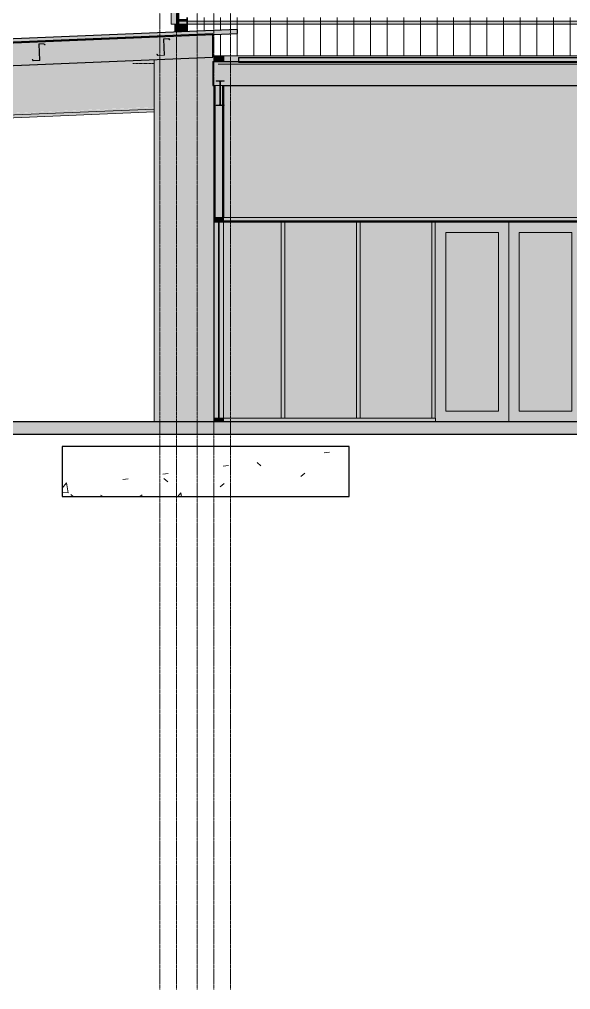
# Model space of a CAD drawing. Header units: inches. Extents: x -23227 to -2744, y -314 to 853.
# Drawn here: x -6643.8 to -6378.9, y -273.2 to 193.5 of the extents above; entities that cross this region are included whole.
import ezdxf

# ---------------------------------------------------------------- set-up
doc = ezdxf.new("R2010")
doc.units = ezdxf.units.IN
doc.header["$MEASUREMENT"] = 0
for name, pattern in [('Dash', [0.25, 0.125, -0.125]), ('Grid Line 1_2_', [0.875, 0.5, -0.125, 0.125, -0.125]), ('Grid Line 1_2__2_', [0.875, 0.5, -0.125, 0.125, -0.125])]:
    doc.linetypes.add(name, pattern=pattern)
for name, color, linetype, lineweight in [('A-CLNG', 13, 'Continuous', 9), ('A-CLNG-PATT', 13, 'Continuous', 9), ('A-DETL', 90, 'Continuous', 9), ('A-DOOR', 31, 'Continuous', 9), ('A-FLOR', 192, 'Continuous', 9), ('A-FLOR-LEVL', 51, 'Continuous', 9), ('A-GLAZ-CURT', 52, 'Continuous', 9), ('A-GLAZ-CWMG', 51, 'Continuous', 9), ('A-ROOF', 132, 'Continuous', 9), ('A-WALL', 113, 'Continuous', 9), ('A-WALL-PATT', 111, 'Continuous', 25), ('I-WALL', 2, 'Continuous', 9), ('L-SITE-WALL', 31, 'Continuous', 9), ('S-BEAM', 12, 'Continuous', 9), ('S-FNDN', 32, 'Continuous', 9), ('S-GRID', 1, 'Continuous', 9)]:
    doc.layers.add(name, color=color, linetype=linetype, lineweight=lineweight)
pattern_1 = [(0, (-7131.395, 67.247), (61.44, 15.36), [2.534, -43.546, 2.534, -43.546, -245.76]), (0, (-7131.395, 67.247), (61.44, 15.36), [-92.16, 2.534, -89.626, 2.534, -43.546, -107.52]), (0, (-7131.395, 67.247), (61.44, 15.36), [-230.4, 2.534, -28.186, 2.534, -74.266]), (120, (-7108.355, 74.927), (-44.02215, 45.5286), [2.534, -43.546, 2.534, -43.546, -245.76]), (120, (-7108.355, 74.927), (-44.02215, 45.5286), [-92.16, 2.534, -89.626, 2.534, -43.546, -107.52]), (120, (-7108.355, 74.927), (-44.02215, 45.5286), [-230.4, 2.534, -28.186, 2.534, -74.266]), (240, (-7100.675, 105.647), (-17.41785, -60.8886), [2.534, -43.546, 2.534, -43.546, -245.76]), (240, (-7100.675, 105.647), (-17.41785, -60.8886), [-92.16, 2.534, -89.626, 2.534, -43.546, -107.52]), (240, (-7100.675, 105.647), (-17.41785, -60.8886), [-230.4, 2.534, -28.186, 2.534, -74.266])]
pattern_2 = [(45, (-7131.395, 67.247), (-19.00703, 19.00703), []), (45, (-7131.395, 96.047), (-19.00703, 19.00703), [])]
pattern_3 = [(161.57, (-7130.435, 68.207), (-7.6802237, -0.0009796), [0, -54.643, 6.067, 0]), (18.43, (-7132.355, 68.207), (-7.6802237, 0.0009796), [0, -54.643, 6.067, 0]), (108.43, (-7130.435, 68.207), (3.8382953, -19.2013653), [18.211, -42.499]), (71.57, (-7132.355, 68.207), (3.8382953, 19.2013653), [18.211, -42.499])]

# ---------------------------------------------------------------- blocks, each defined once
blk = doc.blocks.new('Locker Rooms and Restrooms_rvt-5-Section 22')
at = {"layer": 'A-FLOR-LEVL', "linetype": 'Grid Line 1_2__2_'}
blk.add_line((21746.96, 0), (26557.32, 0), dxfattribs=at)
blk = doc.blocks.new('Struct_Xcel_Sports Complex_rvt-5-Section 22')
at = {"layer": 'A-FLOR'}
blk.add_hatch(color=254, dxfattribs=at).paths.add_polyline_path([(24152.15, -6), (26276.89, -6), (26276.89, 0), (22066.14, 0), (22066.14, -6), (23875.68, -6)], flags=0)
at = {"layer": 'S-FNDN'}
h = blk.add_hatch(dxfattribs=at)
h.set_pattern_fill('FP_43', color=256, style=0, pattern_type=2)
h.set_pattern_definition([(50, (-7131.395, 67.247), (55.0854, -4.81984), [5.76, -63.36]), (355, (-7131.395, 67.247), (-10.65569, 57.76853), [4.608, -50.688]), (100.451, (-7126.804, 66.846), (44.42947, 52.94866), [4.895, -53.848]), (46.184, (-7131.395, 82.61), (81.96444, -12.71212), [8.64, -95.04]), (96.636, (-7124.564, 81.55), (71.7815, 74.81238), [7.343, -80.772]), (351.184, (-7131.395, 82.61), (71.78195, 74.81243), [6.912, -76.032]), (21, (-7123.715, 78.767), (45.84207, -30.92146), [5.76, -63.36]), (326, (-7123.715, 78.767), (18.68706, 55.69148), [4.608, -50.688]), (71.451, (-7119.894, 76.19), (64.52891, 24.77011), [4.895, -53.848]), (37.5, (-7131.395, 67.247), (0.933895, 25.566816), [2.534, -47.539, 2.534, -48.922, -50.88]), (37.5, (-7131.395, 67.247), (0.933895, 25.566816), [-101.53, 2.534, -48.346]), (7.5, (-7131.395, 67.247), (20.20404, 30.291303), [2.534, -26.803, 2.534, -46.387, -19.392]), (7.5, (-7131.395, 67.247), (20.20404, 30.291303), [-78.259, 2.534, -16.858]), (327.5, (-7148.52, 67.247), (40.997785, -1.732403), [2.534, -16.666, 2.534, -57.37, -79.488]), (327.5, (-7148.52, 67.247), (40.997785, -1.732403), [-79.104, 2.534, -76.954]), (317.5, (-7156.2, 67.247), (44.788883, 7.68784), [2.534, -22.426, 2.534, -37.248, -56.448]), (317.5, (-7156.2, 67.247), (44.788883, 7.68784), [-64.742, 2.534, -53.914])])
h.paths.add_polyline_path([(22726.39, -36), (22864.39, -36), (22864.39, -12), (22726.39, -12)], flags=0)
at = {"layer": 'A-FLOR', "color": 10, "lineweight": 25}
for p, q in [((26276.89, 0), (22066.14, 0)), ((22066.14, -6), (26276.89, -6))]:
    blk.add_line(p, q, dxfattribs=at)
at = {"layer": 'S-FNDN', "color": 10, "lineweight": 25}
for p, q in [((22864.39, -12), (22726.39, -12)), ((22726.39, -12), (22726.39, -36)), ((22864.39, -36), (22864.39, -12)), ((22726.39, -36), (22864.39, -36))]:
    blk.add_line(p, q, dxfattribs=at)
blk = doc.blocks.new('W-Wide Flange - 2_-3_ deep-1341460-Section 22')
at = {"layer": 'S-BEAM'}
for points in [[(22087.19, 145.31), (22770.64, 173.8), (22770.64, 174.16), (22087.17, 145.68), (22087.18, 145.54)], [(22088.13, 122.83), (22770.64, 151.34), (22770.64, 173.79), (22087.19, 145.31), (22087.25, 143.86)], [(22088.16, 121.94), (22770.64, 150.41), (22770.64, 151.27), (22088.13, 122.83), (22088.16, 121.97)], [(22088.22, 120.58), (22770.64, 149.02), (22770.64, 150.38), (22088.16, 121.94)]]:
    blk.add_hatch(color=256, dxfattribs=at).paths.add_polyline_path(points, flags=0)
for p, q in [((22088.16, 121.94), (22770.64, 150.38)), ((22088.22, 120.58), (22770.64, 149.02))]:
    blk.add_line(p, q, dxfattribs=at)
blk = doc.blocks.new('Rectangular Mullion - Profile_Polycarbonate_Lower-1125103-Section 22')
at = {"layer": 'A-GLAZ-CWMG'}
for points in [[(22786.39, 193.27), (22786.39, 193.52), (22782.51, 193.52), (22782.51, 193.27)], [(22786.39, 192.73), (22786.39, 193.27), (22782.51, 193.27), (22782.51, 192.73)], [(26269.02, 191.28), (26269.02, 192.73), (22782.51, 192.73), (22782.51, 191.28), (26268.82, 191.28)]]:
    blk.add_hatch(color=256, dxfattribs=at).paths.add_polyline_path(points, flags=0)
for p, q in [((22782.51, 193.27), (22782.51, 193.52)), ((22782.51, 193.52), (22786.39, 193.52)), ((22782.51, 193.27), (22786.39, 193.27)), ((22782.51, 191.28), (22782.51, 192.73)), ((22782.51, 192.73), (26269.02, 192.73)), ((22782.51, 191.28), (26269.02, 191.28))]:
    blk.add_line(p, q, dxfattribs=at)
blk = doc.blocks.new('Rectangular Mullion - Profile_Polycarbonate_Upper and left-1189832-Section 22')
at = {"layer": 'A-GLAZ-CWMG'}
for points in [[(22778.89, 191.28), (22781.72, 191.28), (22781.72, 336.84), (22778.89, 336.84), (22778.89, 193.71)], [(22782.26, 191.28), (22782.26, 336.84), (22781.72, 336.84), (22781.72, 191.28)], [(22782.51, 191.28), (22782.51, 336.84), (22782.26, 336.84), (22782.26, 191.28)]]:
    blk.add_hatch(color=256, dxfattribs=at).paths.add_polyline_path(points, flags=0)
for p, q in [((22778.89, 336.84), (22781.72, 336.84)), ((22778.89, 336.84), (22778.89, 191.28)), ((22781.72, 336.84), (22782.26, 336.84)), ((22781.72, 336.84), (22781.72, 191.28)), ((22782.26, 336.84), (22782.51, 336.84)), ((22782.26, 336.84), (22782.26, 191.28)), ((22782.51, 334.01), (22782.51, 192.73)), ((22781.72, 191.28), (22778.89, 191.28)), ((22782.26, 191.28), (22781.72, 191.28)), ((22782.51, 191.28), (22782.26, 191.28))]:
    blk.add_line(p, q, dxfattribs=at)
blk = doc.blocks.new('Girt_C - 10_D-1260059-Section 22')
at = {"layer": 'S-BEAM'}
h = blk.add_hatch(color=256, dxfattribs=at)
h.paths.add_polyline_path([(23875.68, 96.68), (24241.52, 96.68), (24241.52, 98.25), (22799.39, 98.25), (22799.39, 96.68), (22799.52, 96.68), (22799.52, 97.75), (22804.02, 97.75), (22804.02, 96.68), (23737.45, 96.68)], flags=0)
h.paths.add_polyline_path([(25562.77, 96.68), (25562.77, 98.25), (25482.27, 98.25), (25482.27, 96.68), (25534.46, 96.68)], flags=0)
h.paths.add_polyline_path([(25141.93, 96.68), (25160.77, 96.68), (25160.77, 98.25), (25118.77, 98.25), (25118.77, 96.68), (25119.77, 96.68)], flags=0)
h.paths.add_polyline_path([(24919.52, 96.68), (24919.52, 98.25), (24842.89, 98.25), (24842.89, 96.68), (24912.42, 96.68)], flags=0)
h.paths.add_polyline_path([(24630.02, 96.68), (24630.02, 98.25), (24246.27, 98.25), (24246.27, 96.68), (24627.32, 96.68)], flags=0)
h = blk.add_hatch(color=256, dxfattribs=at)
h.paths.add_polyline_path([(24013.91, 96.2), (24241.52, 96.2), (24241.52, 96.68), (22804.02, 96.68), (22804.02, 96.2), (23944.8, 96.2)], flags=0)
h.paths.add_polyline_path([(22799.52, 96.2), (22799.52, 96.68), (22799.39, 96.68), (22799.39, 96.2)], flags=0)
h.paths.add_polyline_path([(25562.77, 96.2), (25562.77, 96.68), (25483.27, 96.68), (25483.27, 96.2), (25534.46, 96.2)], flags=0)
h.paths.add_polyline_path([(25160.77, 96.2), (25160.77, 96.68), (25119.77, 96.68), (25119.77, 96.2)], flags=0)
h.paths.add_polyline_path([(24918.52, 96.2), (24918.52, 96.68), (24842.89, 96.68), (24842.89, 96.2), (24912.42, 96.2)], flags=0)
h.paths.add_polyline_path([(24629.02, 96.2), (24629.02, 96.68), (24246.27, 96.68), (24246.27, 96.2), (24627.32, 96.2)], flags=0)
for p, q in [((22799.39, 96.68), (22799.52, 96.68)), ((22799.52, 96.2), (22799.39, 96.2)), ((22804.02, 96.68), (24241.52, 96.68)), ((24241.52, 96.2), (22804.02, 96.2))]:
    blk.add_line(p, q, dxfattribs=at)
blk = doc.blocks.new('Girt_Z - 8_D-1355456-Section 22')
at = {"layer": 'S-BEAM', "lineweight": 15}
for p, q in [((22775.17, 184.05), (22775.48, 176.43)), ((22775.6, 176.25), (22775.28, 184.05)), ((22777.66, 184.34), (22775.35, 184.24)), ((22775.35, 184.14), (22777.61, 184.23)), ((22777.61, 184.23), (22778.08, 183.71)), ((22778.16, 183.79), (22777.66, 184.34)), ((22778.08, 183.71), (22778.16, 183.79)), ((22772.05, 176.75), (22771.97, 176.67)), ((22771.97, 176.67), (22772.48, 176.12)), ((22772.52, 176.23), (22772.05, 176.75)), ((22772.48, 176.12), (22775.6, 176.25)), ((22775.41, 176.35), (22772.52, 176.23))]:
    blk.add_line(p, q, dxfattribs=at)
for centre, radius, start, end in [((22775.35, 184.06), 0.187, 92.3859, 182.3859), ((22775.35, 184.06), 0.0782, 94.5087, 182.3859), ((22775.41, 176.43), 0.0782, 275.4283, 2.3859)]:
    blk.add_arc(centre, radius, start, end, dxfattribs=at)
blk = doc.blocks.new('Girt_Z - 8_D-V211-Section 22')
at = {"layer": 'S-BEAM'}
h = blk.add_hatch(dxfattribs=at)
h.set_pattern_fill('FP_38', color=256, style=0, pattern_type=2)
h.set_pattern_definition(pattern_2)
h.paths.add_polyline_path([(22712.53, 173.62), (22715.65, 173.75), (22715.47, 173.85), (22712.58, 173.73), (22712.11, 174.25), (22712.02, 174.17)], flags=0)
h.paths.add_polyline_path([(22715.65, 173.75), (22715.33, 181.56), (22715.22, 181.55), (22715.54, 173.93)], flags=0)
h.paths.add_polyline_path([(22718.13, 181.22), (22718.21, 181.29), (22717.71, 181.84), (22715.4, 181.75), (22715.4, 181.64), (22717.66, 181.73)], flags=0)
at = {"layer": 'S-BEAM', "lineweight": 15}
for p, q in [((22715.22, 181.55), (22715.54, 173.93)), ((22715.65, 173.75), (22715.33, 181.56)), ((22717.71, 181.84), (22715.4, 181.75)), ((22715.4, 181.64), (22717.66, 181.73)), ((22717.66, 181.73), (22718.13, 181.22)), ((22718.21, 181.29), (22717.71, 181.84)), ((22718.13, 181.22), (22718.21, 181.29)), ((22712.11, 174.25), (22712.02, 174.17)), ((22712.02, 174.17), (22712.53, 173.62)), ((22712.58, 173.73), (22712.11, 174.25)), ((22712.53, 173.62), (22715.65, 173.75)), ((22715.47, 173.85), (22712.58, 173.73))]:
    blk.add_line(p, q, dxfattribs=at)
for centre, radius, start, end in [((22715.41, 181.56), 0.187, 92.3859, 182.3859), ((22715.41, 181.56), 0.0782, 94.5087, 182.3859), ((22715.46, 173.93), 0.0782, 275.4283, 2.3859)]:
    blk.add_arc(centre, radius, start, end, dxfattribs=at)
blk = doc.blocks.new('Girt_Z - 10_D-1255199-Section 22')
at = {"layer": 'S-BEAM'}
blk.add_hatch(color=256, dxfattribs=at).paths.add_polyline_path([(22781.96, 189.44), (22782.03, 189.52), (22781.5, 189.97), (22781.45, 191.28), (22781.39, 191.28), (22781.39, 189.92)], flags=0)
for p, q in [((22781.39, 191.28), (22781.39, 189.92)), ((22781.39, 189.92), (22781.96, 189.44)), ((22781.5, 189.97), (22781.5, 191.28)), ((22782.03, 189.52), (22781.5, 189.97)), ((22781.96, 189.44), (22782.03, 189.52))]:
    blk.add_line(p, q, dxfattribs=at)
blk = doc.blocks.new('W-Wide Flange - W12X16-1341241-Section 22')
at = {"layer": 'S-BEAM'}
h = blk.add_hatch(dxfattribs=at)
h.set_pattern_fill('FP_38', color=256, style=0, pattern_type=2)
h.set_pattern_definition(pattern_2)
h.paths.add_polyline_path([(22800.4, 152.03), (22804.39, 152.03), (22804.39, 152.29), (22800.4, 152.29)], flags=0)
h.paths.add_polyline_path([(22801.85, 152.31), (22802.81, 152.35), (22802.27, 152.72), (22802.07, 152.41), (22801.97, 152.35)], flags=0)
h.paths.add_polyline_path([(22802.28, 152.84), (22802.5, 152.84), (22802.5, 163.23), (22802.28, 163.23), (22802.28, 154.65)], flags=0)
h.paths.add_polyline_path([(22802.27, 163.35), (22802.62, 163.57), (22802.93, 163.76), (22801.97, 163.72), (22802.23, 163.46)], flags=0)
h.paths.add_polyline_path([(22803.05, 163.77), (22804.39, 163.77), (22804.39, 164.04), (22800.4, 164.04), (22800.4, 163.77), (22801.73, 163.77)], flags=0)
blk.add_hatch(color=256, dxfattribs=at).paths.add_polyline_path([(22804.39, 152.29), (22804.39, 152.46), (22804.14, 152.46), (22804.14, 152.29)], flags=0)
at = {"layer": 'S-BEAM', "lineweight": 15}
for p, q in [((22804.39, 164.04), (22800.4, 164.04)), ((22800.4, 164.04), (22800.4, 163.77)), ((22800.4, 163.77), (22801.73, 163.77)), ((22803.05, 163.77), (22804.39, 163.77)), ((22804.39, 163.77), (22804.39, 164.04)), ((22802.28, 163.23), (22802.28, 152.84)), ((22802.5, 152.84), (22802.5, 163.23)), ((22801.73, 152.29), (22800.4, 152.29)), ((22800.4, 152.29), (22800.4, 152.03)), ((22800.4, 152.03), (22804.39, 152.03)), ((22804.39, 152.29), (22803.05, 152.29)), ((22804.39, 152.03), (22804.39, 152.29))]:
    blk.add_line(p, q, dxfattribs=at)
at = {"layer": 'S-BEAM'}
blk.add_line((22804.39, 152.29), (22804.39, 152.46), dxfattribs=at)
at = {"layer": 'S-BEAM', "lineweight": 15, "flags": 128}
for points in [[(22801.73, 163.77), (22801.85, 163.76), (22801.97, 163.72), (22802.07, 163.65), (22802.16, 163.57), (22802.23, 163.46), (22802.27, 163.35), (22802.28, 163.23)], [(22802.5, 163.23), (22802.51, 163.35), (22802.55, 163.46), (22802.62, 163.57), (22802.71, 163.65), (22802.81, 163.72), (22802.93, 163.76), (22803.05, 163.77)], [(22802.28, 152.84), (22802.27, 152.72), (22802.23, 152.6), (22802.16, 152.5), (22802.07, 152.41), (22801.97, 152.35), (22801.85, 152.31), (22801.73, 152.29)], [(22803.05, 152.29), (22802.93, 152.31), (22802.81, 152.35), (22802.71, 152.41), (22802.62, 152.5), (22802.55, 152.6), (22802.51, 152.72), (22802.5, 152.84)]]:
    blk.add_lwpolyline(points, dxfattribs=at)
blk = doc.blocks.new('Door_Single_Storefront - one-1305219-Section 22')
at = {"layer": 'A-DOOR'}
h = blk.add_hatch(color=256, dxfattribs=at)
h.paths.add_polyline_path([(24099.14, 0), (24134.45, 0), (24134.45, 96), (24099.14, 96), (24099.14, 76.52)], flags=0)
h.paths.add_polyline_path([(24129.45, 5), (24104.14, 5), (24104.14, 91), (24129.45, 91), (24129.45, 76.52)], flags=0)
blk.add_hatch(color=256, dxfattribs=at).paths.add_polyline_path([(24104.14, 5), (24129.45, 5), (24129.45, 91), (24104.14, 91), (24104.14, 30.31)], flags=0)
for p, q in [((24134.45, 96), (24099.14, 96)), ((24099.14, 96), (24099.14, 0)), ((24104.14, 5), (24104.14, 91)), ((24104.14, 91), (24129.45, 91)), ((24129.45, 91), (24129.45, 5)), ((24129.45, 5), (24104.14, 5))]:
    blk.add_line(p, q, dxfattribs=at)
blk = doc.blocks.new('Door_Single_Storefront - one-1305214-Section 22')
at = {"layer": 'A-DOOR'}
h = blk.add_hatch(color=256, dxfattribs=at)
h.paths.add_polyline_path([(24063.83, 0), (24099.14, 0), (24099.14, 96), (24063.83, 96), (24063.83, 1.75)], flags=0)
h.paths.add_polyline_path([(24068.83, 5), (24068.83, 91), (24094.14, 91), (24094.14, 5)], flags=0)
blk.add_hatch(color=256, dxfattribs=at).paths.add_polyline_path([(24094.14, 5), (24094.14, 91), (24068.83, 91), (24068.83, 5)], flags=0)
for p, q in [((24099.14, 96), (24063.83, 96)), ((24099.14, 0), (24099.14, 96)), ((24068.83, 5), (24068.83, 91)), ((24068.83, 91), (24094.14, 91)), ((24094.14, 91), (24094.14, 5)), ((24094.14, 5), (24068.83, 5))]:
    blk.add_line(p, q, dxfattribs=at)
blk = doc.blocks.new('System Panel - Interior Glazing-1220293-Section 22')
at = {"layer": 'A-GLAZ-CURT'}
blk.add_hatch(color=256, dxfattribs=at).paths.add_polyline_path([(24604.89, 1.75), (24604.89, 96), (24570.45, 96), (24570.45, 1.75), (24601.4, 1.75)], flags=0)
blk.add_line((24604.89, 96), (24570.45, 96), dxfattribs=at)
blk = doc.blocks.new('System Panel - Interior Glazing-1316041-Section 22')
at = {"layer": 'A-GLAZ-CURT'}
blk.add_hatch(color=256, dxfattribs=at).paths.add_polyline_path([(22804.02, 1.75), (22831.7, 1.75), (22831.7, 96), (22804.02, 96), (22804.02, 76.52)], flags=0)
blk.add_line((22831.7, 96), (22804.02, 96), dxfattribs=at)
blk = doc.blocks.new('Rectangular Mullion - Interior 1_75_ x 4_5_-V228-Section 22')
at = {"layer": 'A-GLAZ-CWMG'}
blk.add_hatch(color=256, dxfattribs=at).paths.add_polyline_path([(24026.77, 0), (24063.83, 0), (24063.83, 1.75), (24026.77, 1.75)], flags=0)
for p, q in [((24026.77, 1.75), (24063.83, 1.75)), ((24063.83, 1.75), (24063.83, 0))]:
    blk.add_line(p, q, dxfattribs=at)
blk = doc.blocks.new('Rectangular Mullion - Interior 1_75_ x 4_5_-1179494-Section 22')
at = {"layer": 'A-GLAZ-CWMG'}
blk.add_hatch(color=256, dxfattribs=at).paths.add_polyline_path([(24569.58, 0), (24605.77, 0), (24605.77, 1.75), (24569.58, 1.75)], flags=0)
blk.add_line((24569.58, 1.75), (24605.77, 1.75), dxfattribs=at)
blk = doc.blocks.new('Rectangular Mullion - Interior 1_75_ x 4_5_-1316040-Section 22')
at = {"layer": 'A-GLAZ-CWMG'}
blk.add_hatch(color=256, dxfattribs=at).paths.add_polyline_path([(22832.58, 0), (22832.58, 1.75), (22804.02, 1.75), (22804.02, 0)], flags=0)
blk.add_line((22804.02, 1.75), (22832.58, 1.75), dxfattribs=at)
blk = doc.blocks.new('Rectangular Mullion - Interior 1_75_ x 4_5_-1220290-Section 22')
at = {"layer": 'A-GLAZ-CWMG'}
blk.add_hatch(color=256, dxfattribs=at).paths.add_polyline_path([(24606.64, 1.75), (24606.64, 96), (24604.89, 96), (24604.89, 1.75)], flags=0)
for p, q in [((24604.89, 96), (24606.64, 96)), ((24604.89, 96), (24604.89, 1.75)), ((24606.64, 96), (24606.64, 1.75)), ((24606.64, 1.75), (24604.89, 1.75))]:
    blk.add_line(p, q, dxfattribs=at)
blk = doc.blocks.new('System Panel - Interior Glazing-1316223-Section 22')
at = {"layer": 'A-GLAZ-CURT'}
blk.add_hatch(color=256, dxfattribs=at).paths.add_polyline_path([(22801.95, 1.75), (22801.95, 96), (22801.58, 96), (22801.58, 1.75)], flags=0)
for p, q in [((22801.58, 96), (22801.58, 1.75)), ((22801.95, 96), (22801.58, 96)), ((22801.95, 1.75), (22801.95, 96)), ((22801.58, 1.75), (22801.95, 1.75))]:
    blk.add_line(p, q, dxfattribs=at)
blk = doc.blocks.new('Rectangular Mullion - Interior 1_75_ x 4_5_-1316220-Section 22')
at = {"layer": 'A-GLAZ-CWMG'}
blk.add_hatch(color=256, dxfattribs=at).paths.add_polyline_path([(22804.02, 0), (22804.02, 1.75), (22799.52, 1.75), (22799.52, 0)], flags=0)
at = {"layer": 'A-GLAZ-CWMG', "lineweight": 13}
for p, q in [((22799.52, 1.75), (22799.52, 0)), ((22804.02, 1.75), (22799.52, 1.75)), ((22799.52, 0), (22804.02, 0)), ((22804.02, 0), (22804.02, 1.75))]:
    blk.add_line(p, q, dxfattribs=at)
blk = doc.blocks.new('Rectangular Mullion - Interior 1_75_ x 4_5_-1220308-Section 22')
at = {"layer": 'A-GLAZ-CWMG'}
h = blk.add_hatch(color=256, dxfattribs=at)
h.paths.add_polyline_path([(22801.58, 1.75), (22801.58, 96), (22799.52, 96), (22799.52, 1.75)], flags=0)
h.paths.add_polyline_path([(22804.02, 1.75), (22804.02, 96), (22801.95, 96), (22801.95, 1.75)], flags=0)
for p, q in [((22799.52, 1.75), (22799.52, 96)), ((22804.02, 1.75), (22804.02, 96))]:
    blk.add_line(p, q, dxfattribs=at)
blk = doc.blocks.new('Rectangular Mullion - Interior 1_75_ x 4_5_-1316222-Section 22')
at = {"layer": 'A-GLAZ-CWMG'}
blk.add_hatch(color=256, dxfattribs=at).paths.add_polyline_path([(22804.02, 96), (22804.02, 97.75), (22799.52, 97.75), (22799.52, 96)], flags=0)
at = {"layer": 'A-GLAZ-CWMG', "lineweight": 13}
for p, q in [((22799.52, 97.75), (22799.52, 96)), ((22804.02, 97.75), (22799.52, 97.75)), ((22799.52, 96), (22804.02, 96)), ((22804.02, 96), (22804.02, 97.75))]:
    blk.add_line(p, q, dxfattribs=at)
blk = doc.blocks.new('Girt_Z - 10_D-1350939-Section 22')
at = {"layer": 'S-BEAM'}
blk.add_hatch(color=256, dxfattribs=at).paths.add_polyline_path([(22801.39, 171.94), (26270.39, 171.94), (26270.39, 172.05), (22801.39, 172.05)], flags=0)
blk.add_line((26270.39, 172.06), (22801.39, 172.06), dxfattribs=at)
at = {"layer": 'S-BEAM', "lineweight": 15}
for p, q in [((22801.39, 172.05), (22801.39, 171.94)), ((26270.39, 172.05), (22801.39, 172.05)), ((22801.39, 171.94), (26270.39, 171.94))]:
    blk.add_line(p, q, dxfattribs=at)

msp = doc.modelspace()

# ---------------------------------------------------------------- hatches: boundary and pattern name
at = {"layer": 'A-CLNG-PATT'}
h = msp.add_hatch(dxfattribs=at)
h.set_pattern_fill('FP_42', color=256, style=0, pattern_type=2)
h.set_pattern_definition(pattern_3)
h.paths.add_polyline_path([(-7291.20388, 144.48677), (-6550.80825, 175.33659), (-6550.80825, 186.59635), (-7291.20388, 155.74653), (-7291.20388, 154.64592)], flags=0)
at = {"layer": 'A-CLNG-PATT', "lineweight": 5}
msp.add_hatch(color=256, dxfattribs=at).paths.add_polyline_path([(-6538.55825, 173.04201), (-6538.55825, 173.21093), (-6550.80825, 173.21093), (-6550.80825, 173.04201), (-6538.99575, 173.04201)], flags=0)
at = {"layer": 'A-CLNG-PATT'}
h = msp.add_hatch(dxfattribs=at)
h.set_pattern_fill('FP_42', color=256, style=0, pattern_type=2)
h.set_pattern_definition(pattern_3)
h.paths.add_polyline_path([(-3080.88229, 161.78225), (-3077.05825, 161.78225), (-3077.05825, 173.04201), (-6550.80825, 173.04201), (-6550.80825, 161.78225), (-3089.52176, 161.78225)], flags=0)
at = {"layer": 'A-ROOF'}
for points in [[(-7354.80825, 152.72656), (-6538.99575, 186.71875), (-6538.99575, 188.72048), (-7354.80825, 154.64592)], [(-3124.07964, 173.02899), (-3077.05825, 173.02899), (-3077.05825, 175.03073), (-6538.55825, 175.03073), (-6538.55825, 173.02899), (-3262.31114, 173.02899)]]:
    msp.add_hatch(color=256, dxfattribs=at).paths.add_polyline_path(points, flags=0)
at = {"layer": 'A-ROOF', "lineweight": 5}
msp.add_hatch(color=256, dxfattribs=at).paths.add_polyline_path([(-3077.05825, 175.03073), (-3077.05825, 175.19965), (-6538.55825, 175.19965), (-6538.55825, 175.03073), (-3089.52176, 175.03073)], flags=0)
at = {"layer": 'A-WALL-PATT', "lineweight": 9}
h = msp.add_hatch(dxfattribs=at)
h.set_pattern_fill('FP_44', color=256, style=0, pattern_type=2)
h.set_pattern_definition([(90, (-3075.068, 0), (-8, 5e-16), [])])
h.paths.add_polyline_path([(-4713.74189, 176), (-3077.05825, 176), (-3077.05825, 194.5), (-6563.30925, 194.5), (-6563.30925, 187.70742), (-6538.99575, 188.72048), (-6538.99575, 186.71875), (-6550.80825, 186.22656), (-6550.80825, 176), (-4782.85764, 176)], flags=0)
h = msp.add_hatch(dxfattribs=at)
h.set_pattern_fill('FP_40', color=256, style=0, pattern_type=2)
h.set_pattern_definition([(90, (-4092.68, 1159.75), (-193, -193), [48, -145]), (180, (-4092.68, 1159.75), (-2e-14, -193), [96.25, -96.75]), (270, (-4188.93, 1207.75), (-193, -193), [48, -145]), (180, (-4092.68, 1207.75), (-2e-14, -193), [96.25, -96.75]), (270, (-4189.18, 1207.75), (-193, -193), [48, -145]), (180, (-4189.18, 1207.75), (-2e-14, -193), [96.25, -96.75]), (90, (-4285.43, 1159.75), (-193, -193), [48, -145]), (180, (-4189.18, 1159.75), (-2e-14, -193), [96.25, -96.75]), (90, (-4140.68, 1208), (-193, -193), [48, -145]), (180, (-4092.43, 1208), (-2e-14, -193), [48.25, -144.75]), (180, (-4092.43, 1256), (-2e-14, -193), [48.25, -144.75]), (90, (-4237.18, 1208), (-193, -193), [48, -145]), (180, (-4140.93, 1208), (-2e-14, -193), [96.25, -96.75]), (270, (-4140.93, 1256), (-193, -193), [48, -145]), (180, (-4140.93, 1256), (-2e-14, -193), [96.25, -96.75]), (180, (-4237.43, 1208), (-2e-14, -193), [48, -145]), (270, (-4237.43, 1256), (-193, -193), [48, -145]), (180, (-4237.43, 1256), (-2e-14, -193), [48, -145]), (90, (-4092.68, 1256.25), (-193, -193), [48, -145]), (180, (-4092.68, 1256.25), (-2e-14, -193), [96.25, -96.75]), (270, (-4188.93, 1304.25), (-193, -193), [48, -145]), (180, (-4092.68, 1304.25), (-2e-14, -193), [96.25, -96.75]), (270, (-4189.18, 1304.25), (-193, -193), [48, -145]), (180, (-4189.18, 1304.25), (-2e-14, -193), [96.25, -96.75]), (270, (-4285.43, 1304.25), (-193, -193), [48, -145]), (180, (-4189.18, 1256.25), (-2e-14, -193), [96.25, -96.75]), (90, (-4140.68, 1304.5), (-193, -193), [48, -145]), (180, (-4092.43, 1304.5), (-2e-14, -193), [48.25, -144.75]), (180, (-4092.43, 1352.5), (-2e-14, -193), [48.25, -144.75]), (90, (-4237.18, 1304.5), (-193, -193), [48, -145]), (180, (-4140.93, 1304.5), (-2e-14, -193), [96.25, -96.75]), (270, (-4140.93, 1352.5), (-193, -193), [48, -145]), (180, (-4140.93, 1352.5), (-2e-14, -193), [96.25, -96.75]), (180, (-4237.43, 1304.5), (-2e-14, -193), [48, -145]), (270, (-4237.43, 1352.5), (-193, -193), [48, -145]), (180, (-4237.43, 1352.5), (-2e-14, -193), [48, -145])])
h.paths.add_polyline_path([(-6579.05925, 0), (-6550.30825, 0), (-6550.30825, 161.78225), (-6550.80825, 161.78225), (-6550.80825, 173.21093), (-6538.55825, 173.21093), (-6538.55825, 175.19965), (-3077.05825, 175.19965), (-3077.05825, 176), (-6550.80825, 176), (-6550.80825, 175.33659), (-6579.05925, 174.15946), (-6579.05925, 76.52392)], flags=0)
h.paths.add_polyline_path([(-4046.68325, 0), (-4046.68325, 161.78225), (-4175.18325, 161.78225), (-4175.18325, 86), (-4174.18325, 86), (-4174.18325, 0), (-4091.70014, 0)], flags=0)
h.paths.add_polyline_path([(-4041.93325, 0), (-3966.18325, 0), (-3966.18325, 15), (-3980.18325, 15), (-3980.18325, 16), (-3966.18325, 16), (-3966.18325, 96), (-3961.43325, 96), (-3961.43325, 0), (-3867.43325, 0), (-3867.43325, 98.25), (-3786.93325, 98.25), (-3786.93325, 0), (-3694.18325, 0), (-3694.18325, 96), (-3689.43325, 96), (-3689.43325, 16), (-3676.05825, 16), (-3676.05825, 15), (-3689.43325, 15), (-3689.43325, 0), (-3612.43325, 0), (-3612.43325, 161.78225), (-3657.93325, 161.78225), (-3657.85128, 151.08013), (-3657.72087, 150.87149), (-3657.38677, 150.62888), (-3657.04325, 150.5565), (-3655.30825, 150.5565), (-3655.30825, 149.02639), (-3661.30825, 149.02639), (-3661.30825, 150.5565), (-3659.22974, 150.62888), (-3658.99797, 150.76906), (-3658.75554, 151.10353), (-3658.68325, 151.3103), (-3658.68325, 161.78225), (-3947.43325, 161.78225), (-3947.35128, 151.08013), (-3947.22087, 150.87149), (-3946.88677, 150.62888), (-3946.54325, 150.5565), (-3944.80825, 150.5565), (-3944.82917, 149.02639), (-3950.80825, 149.02639), (-3950.80825, 150.5565), (-3948.72974, 150.62888), (-3948.49797, 150.76906), (-3948.25554, 151.10353), (-3948.18325, 151.3103), (-3948.18325, 161.78225), (-4041.93325, 161.78225), (-4041.93325, 1)], flags=0)
h.paths.add_polyline_path([(-4644.62614, 0), (-4506.80825, 0), (-4506.80825, 98.25), (-4430.18325, 98.25), (-4430.18325, 0), (-4384.43325, 0), (-4384.43325, 161.78225), (-4526.43325, 161.78225), (-4526.35128, 151.08013), (-4526.22087, 150.87149), (-4525.88677, 150.62888), (-4525.54325, 150.5565), (-4523.80825, 150.5565), (-4523.80825, 149.02639), (-4529.80825, 149.02639), (-4529.80825, 150.5565), (-4527.72974, 150.62888), (-4527.49797, 150.76906), (-4527.25554, 151.10353), (-4527.18325, 151.3103), (-4527.18325, 161.78225), (-4714.93325, 161.78225), (-4714.93325, 0), (-4713.74189, 0)], flags=0)
h.paths.add_polyline_path([(-4180.93325, 0), (-4180.93325, 86), (-4179.93325, 86), (-4179.93325, 161.78225), (-4236.80825, 161.78225), (-4236.72087, 150.87149), (-4236.38677, 150.62888), (-4236.04325, 150.5565), (-4234.30825, 150.5565), (-4234.30825, 149.02639), (-4236.80825, 149.02639), (-4236.80825, 0), (-4230.93325, 0), (-4230.93325, 98.25), (-4188.93325, 98.25), (-4188.93325, 0)], flags=0)
h.paths.add_polyline_path([(-4379.68325, 0), (-4241.55825, 0), (-4241.55825, 161.78225), (-4379.68325, 161.78225), (-4379.68325, 24.90151)], flags=0)
h.paths.add_polyline_path([(-3674.24575, 0.25), (-3674.24575, 72.25), (-3626.24575, 72.25), (-3626.24575, 0.25), (-3673.49575, 0.25)], flags=0)
h.paths.add_polyline_path([(-4028.30825, 0.25), (-4029.05825, 0.25), (-4029.05825, 72.25), (-3981.05825, 72.25), (-3981.05825, 0.25), (-3981.80825, 0.25)], flags=0)
h.paths.add_polyline_path([(-4921.08914, 98.25), (-4719.68325, 98.25), (-4719.68325, 161.78225), (-4815.93325, 161.78225), (-4815.85128, 151.08013), (-4815.72087, 150.87149), (-4815.38677, 150.62888), (-4815.04325, 150.5565), (-4813.30825, 150.5565), (-4813.30825, 149.02639), (-4819.30825, 149.02639), (-4819.30825, 150.5565), (-4817.22974, 150.62888), (-4816.99797, 150.76906), (-4816.75554, 151.10353), (-4816.68325, 151.3103), (-4816.68325, 161.78225), (-5103.43325, 161.78225), (-5103.43325, 150.5565), (-5102.80825, 150.5565), (-5102.80825, 149.02639), (-5103.43325, 149.02639), (-5103.43325, 98.25), (-4990.20489, 98.25)], flags=0)
h.paths.add_polyline_path([(-6303.40414, 98.25), (-5108.18325, 98.25), (-5108.18325, 149.02639), (-5108.80825, 149.02639), (-5108.80825, 150.5565), (-5108.18325, 150.5565), (-5108.18325, 161.78225), (-5394.93325, 161.78225), (-5394.85128, 151.08013), (-5394.72087, 150.87149), (-5394.38677, 150.62888), (-5394.04325, 150.5565), (-5392.30825, 150.5565), (-5392.30825, 149.02639), (-5398.30825, 149.02639), (-5398.30825, 150.5565), (-5396.22974, 150.62888), (-5395.99797, 150.76906), (-5395.75554, 151.10353), (-5395.68325, 151.3103), (-5395.68325, 161.78225), (-5684.43325, 161.78225), (-5684.35128, 151.08013), (-5684.22087, 150.87149), (-5683.88677, 150.62888), (-5683.54325, 150.5565), (-5681.80825, 150.5565), (-5681.80825, 149.02639), (-5687.80825, 149.02639), (-5687.80825, 150.5565), (-5685.72974, 150.62888), (-5685.49797, 150.76906), (-5685.25554, 151.10353), (-5685.18325, 151.3103), (-5685.18325, 161.78225), (-5973.93325, 161.78225), (-5973.85128, 151.08013), (-5973.72087, 150.87149), (-5973.38677, 150.62888), (-5973.04325, 150.5565), (-5971.30825, 150.5565), (-5971.30825, 149.02639), (-5977.30825, 149.02639), (-5977.30825, 150.5565), (-5975.22974, 150.62888), (-5974.99797, 150.76906), (-5974.75554, 151.10353), (-5974.68325, 151.3103), (-5974.68325, 161.78225), (-6263.43325, 161.78225), (-6263.35128, 151.08013), (-6263.22087, 150.87149), (-6262.88677, 150.62888), (-6262.54325, 150.5565), (-6260.80825, 150.5565), (-6260.80825, 149.02639), (-6266.80825, 149.02639), (-6266.80825, 150.5565), (-6264.72974, 150.62888), (-6264.49797, 150.76906), (-6264.25554, 151.10353), (-6264.18325, 151.3103), (-6264.18325, 161.78225), (-6545.55825, 161.78225), (-6545.55825, 152.46315), (-6545.31325, 152.46315), (-6545.31325, 152.029), (-6545.55825, 152.029), (-6545.55825, 98.25), (-6372.51989, 98.25)], flags=0)
h.paths.add_polyline_path([(-3124.07964, 146.5), (-3077.05825, 146.5), (-3077.05825, 161.78225), (-3081.19325, 161.78225), (-3081.11314, 151.22892), (-3080.88229, 150.96593), (-3080.58171, 150.84481), (-3080.46575, 150.83174), (-3078.80825, 150.83174), (-3078.80825, 150.32752), (-3083.80825, 150.32752), (-3083.80825, 150.83174), (-3081.82145, 150.91106), (-3081.56458, 151.13142), (-3081.42325, 151.44783), (-3081.42325, 161.78225), (-3368.43325, 161.78225), (-3368.35128, 151.08013), (-3368.22087, 150.87149), (-3367.88677, 150.62888), (-3367.54325, 150.5565), (-3365.80825, 150.5565), (-3365.80825, 149.02639), (-3371.80825, 149.02639), (-3371.80825, 150.5565), (-3369.72974, 150.62888), (-3369.49797, 150.76906), (-3369.25554, 151.10353), (-3369.18325, 151.3103), (-3369.18325, 161.78225), (-3607.68325, 161.78225), (-3607.68325, 146.5), (-3262.31114, 146.5)], flags=0)
h = msp.add_hatch(dxfattribs=at)
h.set_pattern_fill('FP_39', color=256, style=0, pattern_type=2)
h.set_pattern_definition(pattern_1)
h.paths.add_polyline_path([(-6550.30825, 98.25), (-6549.68325, 98.25), (-6549.68325, 161.78225), (-6550.30825, 161.78225), (-6550.30825, 105.81967)], flags=0)
h = msp.add_hatch(dxfattribs=at)
h.set_pattern_fill('FP_39', color=256, style=0, pattern_type=2)
h.set_pattern_definition(pattern_1)
h.paths.add_polyline_path([(-6546.18325, 98.25), (-6545.55825, 98.25), (-6545.55825, 161.78225), (-6546.18325, 161.78225), (-6546.18325, 105.81967)], flags=0)
at = {"layer": 'I-WALL', "lineweight": 5}
for points in [[(-6550.30825, 173.21093), (-6545.55825, 173.21093), (-6545.55825, 176), (-6550.30825, 176), (-6550.30825, 174.17642)], [(-6549.68325, 98.25), (-6546.18325, 98.25), (-6546.18325, 161.78225), (-6549.68325, 161.78225), (-6549.68325, 105.81967)]]:
    msp.add_hatch(color=256, dxfattribs=at).paths.add_polyline_path(points, flags=0)
at = {"layer": 'L-SITE-WALL', "lineweight": 5}
msp.add_hatch(color=256, dxfattribs=at).paths.add_polyline_path([(-6569.05925, 187.46784), (-6563.30925, 187.70742), (-6563.30925, 191.27734), (-6568.19988, 191.27734), (-6568.19988, 189.97288), (-6567.66441, 189.52357), (-6567.73472, 189.43978), (-6568.30925, 189.97288), (-6568.30925, 191.27734), (-6569.05925, 191.27734), (-6569.05925, 188.72048)], flags=0)

# ---------------------------------------------------------------- linework, layer by layer
at = {"layer": 'A-CLNG', "lineweight": 25}
for p, q in [((-6550.80825, 186.59635), (-7291.20388, 155.74653)), ((-6550.80825, 175.33659), (-6550.80825, 186.59635)), ((-7291.20388, 144.48677), (-6550.80825, 175.33659)), ((-3077.05825, 173.04201), (-6550.80825, 173.04201)), ((-6550.80825, 173.04201), (-6550.80825, 161.78225)), ((-6550.80825, 161.78225), (-6550.30825, 161.78225)), ((-6545.55825, 161.78225), (-3077.05825, 161.78225))]:
    msp.add_line(p, q, dxfattribs=at)
at = {"layer": 'A-CLNG'}
for p, q in [((-6538.55825, 173.21093), (-6550.80825, 173.21093)), ((-6550.80825, 173.21093), (-6550.80825, 173.04201))]:
    msp.add_line(p, q, dxfattribs=at)
at = {"layer": 'A-DETL', "linetype": 'Dash'}
msp.add_line((-6589.21278, 172.24652), (-6579.05925, 172.24652), dxfattribs=at)
at = {"layer": 'A-FLOR-LEVL', "linetype": 'Grid Line 1_2_'}
msp.add_line((-7602.73945, 0), (-2792.37482, 0), dxfattribs=at)
at = {"layer": 'A-ROOF', "lineweight": 25}
for p, q in [((-6538.99575, 188.72048), (-7354.80825, 154.72829)), ((-7354.80825, 152.72656), (-6538.99575, 186.71875)), ((-6538.99575, 186.71875), (-6538.99575, 188.72048)), ((-3077.05825, 175.03073), (-6538.55825, 175.03073)), ((-6538.55825, 175.03073), (-6538.55825, 173.02899)), ((-6538.55825, 173.02899), (-5108.18325, 173.02899))]:
    msp.add_line(p, q, dxfattribs=at)
at = {"layer": 'A-ROOF'}
for q in [(-3077.05825, 175.19965), (-6538.55825, 175.03073)]:
    msp.add_line((-6538.55825, 175.19965), q, dxfattribs=at)
at = {"layer": 'A-WALL'}
for p, q in [((-6545.55825, 161.78225), (-6550.30825, 161.78225)), ((-6549.68325, 98.25), (-6549.68325, 161.78225)), ((-6546.18325, 98.25), (-6546.18325, 161.78225))]:
    msp.add_line(p, q, dxfattribs=at)
at = {"layer": 'I-WALL'}
for p, q in [((-6550.30825, 173.21093), (-6550.30825, 176)), ((-6545.55825, 176), (-6545.55825, 173.21093))]:
    msp.add_line(p, q, dxfattribs=at)
at = {"layer": 'I-WALL', "lineweight": 25}
for p, q in [((-6550.30825, 161.78225), (-6550.30825, 98.25)), ((-6545.55825, 98.25), (-6545.55825, 161.78225)), ((-6550.30825, 98.25), (-6545.55825, 98.25))]:
    msp.add_line(p, q, dxfattribs=at)
at = {"layer": 'L-SITE-WALL'}
for p, q in [((-6563.30925, 194.5), (-6563.30925, 187.70742)), ((-6569.05925, 187.46784), (-6569.05925, 191.27734)), ((-6579.05925, 174.15946), (-6579.05925, 0)), ((-6550.80825, 176), (-3077.05825, 176)), ((-6550.30825, 0), (-6550.30825, 98.25)), ((-6545.55825, 98.25), (-5108.18325, 98.25))]:
    msp.add_line(p, q, dxfattribs=at)
at = {"layer": 'S-GRID', "linetype": 'Grid Line 1_2_'}
for p, q in [((-6576.30825, -273.16081), (-6576.30825, 489.49301)), ((-6568.30825, -273.16081), (-6568.30825, 489.49301)), ((-6568.30825, -273.16081), (-6568.30825, 489.49301)), ((-6558.30825, -273.16081), (-6558.30825, 489.49301)), ((-6550.30825, -273.16081), (-6550.30825, 489.49301)), ((-6550.30825, -273.16081), (-6550.30825, 489.49301)), ((-6542.30825, -273.16081), (-6542.30825, 489.49301))]:
    msp.add_line(p, q, dxfattribs=at)

# ---------------------------------------------------------------- block references
at = {"layer": 'A-DOOR'}
for name in ['Door_Single_Storefront - one-1305214-Section 22', 'Door_Single_Storefront - one-1305219-Section 22']:
    msp.add_blockref(name, (-30507.69848, 0), dxfattribs=at)
at = {"layer": 'A-GLAZ-CURT'}
for name, p in [('System Panel - Interior Glazing-1316223-Section 22', (-29349.69848, 0)), ('System Panel - Interior Glazing-1316041-Section 22', (-29349.69848, 0)), ('System Panel - Interior Glazing-1220293-Section 22', (-31086.69848, 0)), ('System Panel - Interior Glazing-1220293-Section 22', (-31050.51098, 0))]:
    msp.add_blockref(name, p, dxfattribs=at)
at = {"layer": 'A-GLAZ-CWMG'}
for name, p in [('Rectangular Mullion - Profile_Polycarbonate_Upper and left-1189832-Section 22', (-29349.69848, 0)), ('Rectangular Mullion - Profile_Polycarbonate_Lower-1125103-Section 22', (-29349.69848, 0)), ('Rectangular Mullion - Interior 1_75_ x 4_5_-1316222-Section 22', (-29349.69848, 0)), ('Rectangular Mullion - Interior 1_75_ x 4_5_-1220308-Section 22', (-29349.69848, 0)), ('Rectangular Mullion - Interior 1_75_ x 4_5_-1220290-Section 22', (-31122.88598, 0)), ('Rectangular Mullion - Interior 1_75_ x 4_5_-1220290-Section 22', (-31086.69848, 0)), ('Rectangular Mullion - Interior 1_75_ x 4_5_-1220290-Section 22', (-31050.51098, 0)), ('Rectangular Mullion - Interior 1_75_ x 4_5_-1316220-Section 22', (-29349.69848, 0)), ('Rectangular Mullion - Interior 1_75_ x 4_5_-1316040-Section 22', (-29349.69848, 0)), ('Rectangular Mullion - Interior 1_75_ x 4_5_-1179494-Section 22', (-31086.69848, 0)), ('Rectangular Mullion - Interior 1_75_ x 4_5_-V228-Section 22', (-30507.69848, 0))]:
    msp.add_blockref(name, p, dxfattribs=at)
at = {"layer": 'S-BEAM'}
for name in ['Girt_Z - 10_D-1255199-Section 22', 'Girt_Z - 8_D-1355456-Section 22', 'Girt_Z - 8_D-V211-Section 22', 'W-Wide Flange - 2_-3_ deep-1341460-Section 22', 'Girt_Z - 10_D-1350939-Section 22', 'W-Wide Flange - W12X16-1341241-Section 22', 'Girt_C - 10_D-1260059-Section 22']:
    msp.add_blockref(name, (-29349.69848, 0), dxfattribs=at)

# ---------------------------------------------------------------- next in the draw order: block references
at = {"color": 130, "lineweight": 5}
msp.add_blockref('Locker Rooms and Restrooms_rvt-5-Section 22', (-29349.69848, 0), dxfattribs=at)

# ---------------------------------------------------------------- next in the draw order: block references
msp.add_blockref('Struct_Xcel_Sports Complex_rvt-5-Section 22', (-29349.69848, 0), dxfattribs=at)

doc.saveas('drawing.dxf')
